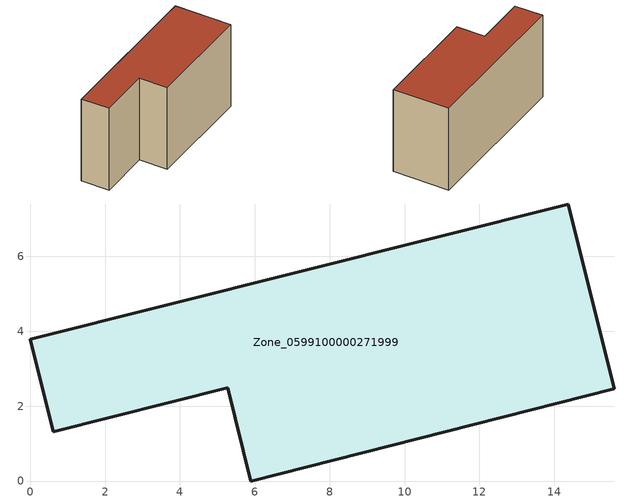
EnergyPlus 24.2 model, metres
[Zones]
Zone_0599100000271999
 floor ground (C_G): 5.27,2.49 0.62,1.32 0,3.79 14.37,7.4 15.6,2.46 5.89,0 z0
 wall outside (C_F): 14.37,7.4 0,3.79 0.62,1.32 5.27,2.49 5.89,0 15.6,2.46 14.37,7.4 z0:7.89
 roof outside (C_R): 5.89,0 15.6,2.46 14.37,7.4 0,3.79 0.62,1.32 5.27,2.49 z7.89
[BUILDING]
Pand.0599100000271999: North Axis=0; Terrain=City; Loads Convergence Tolerance Value=0.04; Temperature Convergence Tolerance Value=0.4; Solar Distribution=FullExterior; Maximum Number of Warmup Days=25; Minimum Number of Warmup Days=1
[Site:Location]
Rotterdam.The.Hague.AP_ZH_NLD Design_Conditions: Latitude=51.96; Longitude=4.45; Time Zone=1; Elevation=-4.5
[SITE:GROUNDTEMPERATURE:BUILDINGSURFACE]
18, 18, 18, 18, 18, 18, 18, 18, 18, 18, 18, 18
[MATERIAL] Thermal Absorptance=0.9; Solar Absorptance=0.7; Visible Absorptance=0.7
Name | Roughness | Thickness | Conductivity | Density | Specific Heat
G.TI.1975-1991 | MediumSmooth | 0.15 | 0.288461 | 540 | 1210
F.TI.1975-1991 | Rough | 0.3 | 0.230769 | 1920 | 840
R.TI.1975-1991 | MediumRough | 0.2 | 0.153846 | 1500 | 1000
[CONSTRUCTION]
C_G: G.TI.1975-1991
C_F: F.TI.1975-1991
C_R: R.TI.1975-1991
[ZONE]
Zone_0599100000271999: Type=1; Multiplier=1; Ceiling Height=Autocalculate; Volume=Autocalculate; Floor Area=autocalculate; Part of Total Floor Area=Yes
[ZONEINFILTRATION:DESIGNFLOWRATE]
Infil_Zone_0599100000271999: Zone or ZoneList or Space or SpaceList=Zone_0599100000271999; Schedule=AlwaysOn; Design Flow Rate Calculation Method=Flow/Area; Flow Rate per Floor Area=0.003; Constant Term Coefficient=1; Temperature Term Coefficient=0; Velocity Term Coefficient=0; Velocity Squared Term Coefficient=0
[HVACTEMPLATE:ZONE:IDEALLOADSAIRSYSTEM]
Zone_0599100000271999: Maximum Heating Supply Air Temperature=50; Minimum Cooling Supply Air Temperature=13; Maximum Heating Supply Air Humidity Ratio=0.0156; Minimum Cooling Supply Air Humidity Ratio=0.0077; Heating Limit=NoLimit; Cooling Limit=NoLimit; Dehumidification Control Type=ConstantSensibleHeatRatio; Cooling Sensible Heat Ratio=0.7; Dehumidification Setpoint=60; Humidification Control Type=None; Humidification Setpoint=30; Outdoor Air Method=None; Outdoor Air Flow Rate per Person=0.00944; Outdoor Air Flow Rate per Zone Floor Area=0; Outdoor Air Flow Rate per Zone=0; Demand Controlled Ventilation Type=None; Outdoor Air Economizer Type=NoEconomizer; Heat Recovery Type=None; Sensible Heat Recovery Effectiveness=0.7; Latent Heat Recovery Effectiveness=0.65
[ZONECONTROL:THERMOSTAT]
ThermostatControl_Zone_0599100000271999: Zone or ZoneList=Zone_0599100000271999; Control Type Schedule=DualSetpointControlType; Control 1=Thermostat_Zone_0599100000271999; Temperature Difference Between Cutout And Setpoint=0
[THERMOSTATSETPOINT:DUALSETPOINT]
Thermostat_Zone_0599100000271999: Heating Setpoint Temperature Schedule=HeatingSetpoint_Zone_0599100000271999; Cooling Setpoint Temperature Schedule=CoolingSetpoint_Zone_0599100000271999
[SCHEDULE:COMPACT]
HeatingSetpoint_Zone_0599100000271999: Through: 12/31, For: AllDays, Until: 24:00, 21
CoolingSetpoint_Zone_0599100000271999: Through: 12/31, For: AllDays, Until: 24:00, 24
DualSetpointControlType: Through: 12/31, For: AllDays, Until: 24:00, 4
AlwaysOn: Through: 12/31, For: AllDays, Until: 24:00, 1
